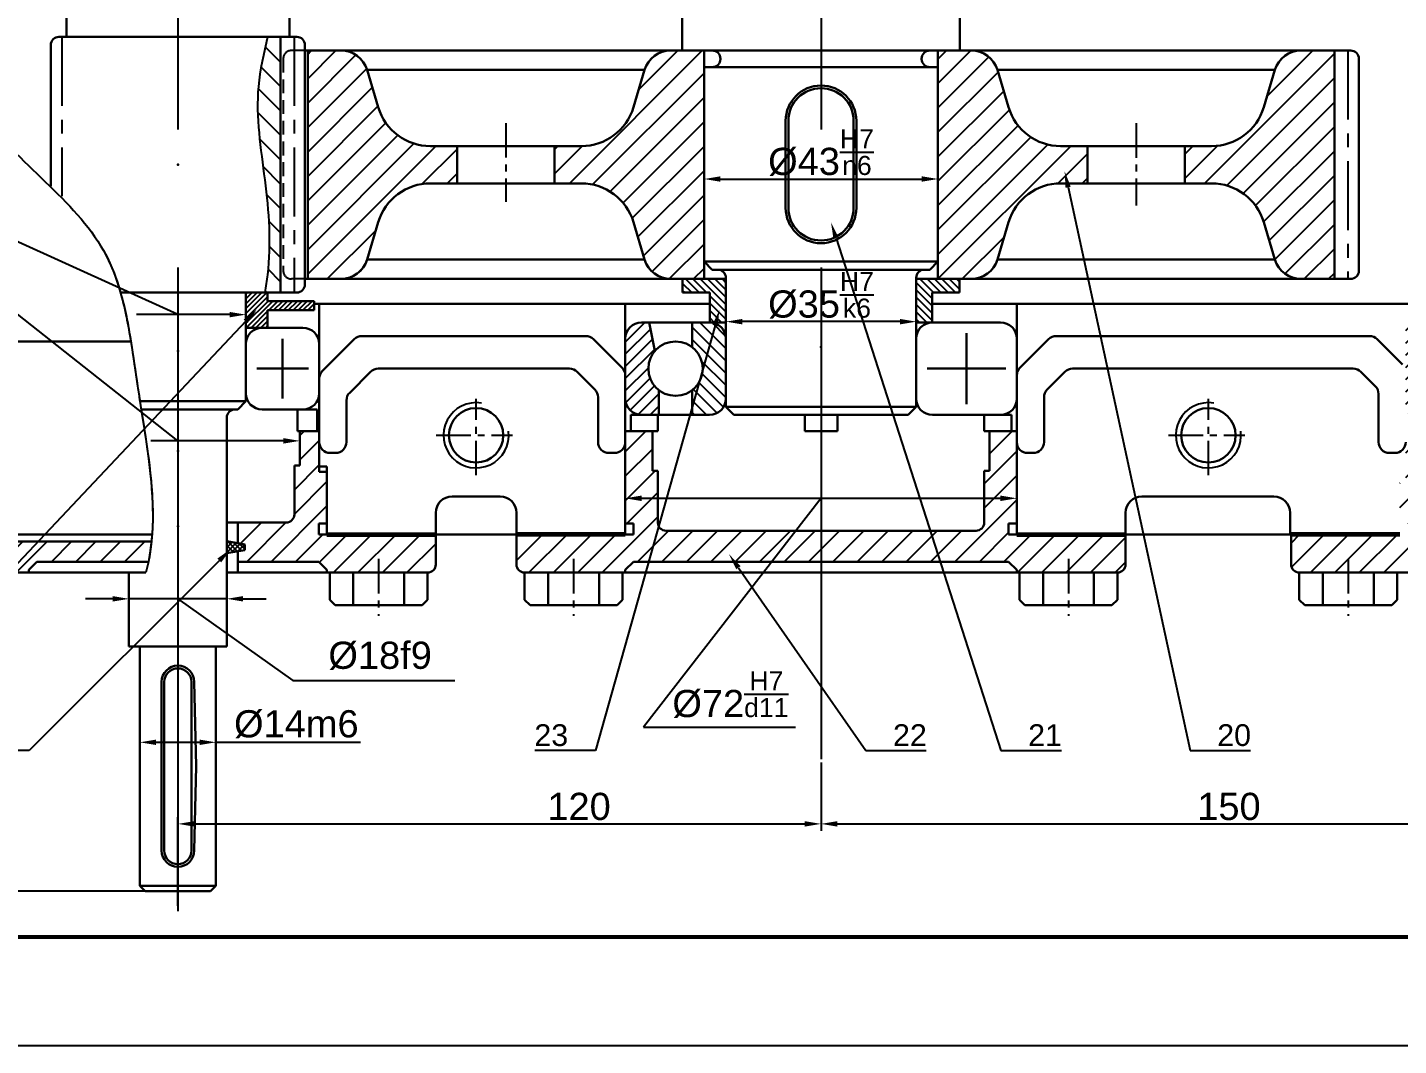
# Model space of a CAD drawing. Header units: millimetres. Extents: x 2354 to 3543, y 830 to 1671.
# Drawn here: x 2498.3 to 2750.4, y 829.8 to 1017 of the extents above; entities that cross this region are included whole.
import ezdxf
from ezdxf import colors
from ezdxf.entities.mleader import LeaderData, LeaderLine
from ezdxf.math import Vec2, Vec3

# ---------------------------------------------------------------- set-up
doc = ezdxf.new("R2010")
doc.units = ezdxf.units.MM
for name, pattern in [('CENTER', [10.16, 6.35, -1.27, 1.27, -1.27]), ('CENTERX2', [20.32, 12.7, -2.54, 2.54, -2.54]), ('HIDDEN', [1.905, 1.27, -0.635])]:
    doc.linetypes.add(name, pattern=pattern)
doc.layers.get('0').update_dxf_attribs({"lineweight": 30})
for name, color, linetype in [('中心线', 1, 'CENTER'), ('细线', 7, 'Continuous'), ('虚线', 7, 'HIDDEN')]:
    doc.layers.add(name, color=color, linetype=linetype)
doc.layers.add('特粗线', color=7, linetype='Continuous', lineweight=60)
doc.layers.add('粗线', color=7, linetype='Continuous', lineweight=53)
doc.styles.get("Standard").update_dxf_attribs({"font": 'arial.ttf'})
doc.dimstyles.new('ISO-25', dxfattribs={"dimtxt": 5, "dimasz": 3, "dimexe": 1.25, "dimexo": 0.625, "dimtad": 1, "dimtxsty": 'Standard', "dimcen": 2.5, "dimadec": 0, "dimazin": 0, "dimtfac": 1, "dimtmove": 0, "dimatfit": 3, "dimfxl": 1, "dimarcsym": 0})
doc.dimstyles.new('副本 ISO-25', dxfattribs={"dimtxt": 5, "dimasz": 3, "dimexe": 1.25, "dimexo": 0.625, "dimtad": 1, "dimdec": 0, "dimtxsty": 'Standard', "dimcen": 2.5, "dimadec": 0, "dimazin": 0, "dimtfac": 1, "dimtdec": 0, "dimtmove": 0, "dimatfit": 3, "dimfxl": 1, "dimarcsym": 0})

# ---------------------------------------------------------------- blocks, each defined once
blk = doc.blocks.new('*D91')
at = {"layer": 'Defpoints', "color": 0, "transparency": 16777216}
for p in [(2644.23, 882.4), (2644.23, 870.52), (2525.98, 854.81)]:
    blk.add_point(p, dxfattribs=at)
at = {"layer": '细线', "color": 0, "lineweight": -2, "transparency": 16777216}
for p, q in [((2644.23, 881.78), (2644.23, 869.27)), ((2525.98, 855.43), (2525.98, 871.77)), ((2528.98, 870.52), (2641.23, 870.52))]:
    blk.add_line(p, q, dxfattribs=at)
at = {"layer": '细线', "color": 0, "transparency": 16777216}
for points in [[(2528.98, 871.02), (2528.98, 870.02), (2525.98, 870.52)], [(2641.23, 871.02), (2641.23, 870.02), (2644.23, 870.52)]]:
    blk.add_solid(points, dxfattribs=at)
at = {"layer": '细线', "color": 0, "transparency": 16777216, "insert": (2599.74, 873.7), "char_height": 5, "attachment_point": 5}
blk.add_mtext('120', dxfattribs=at)
blk = doc.blocks.new('*D92')
at = {"layer": 'Defpoints', "color": 0, "transparency": 16777216}
for p in [(2644.23, 882.4), (2794.23, 882.41), (2794.23, 870.52)]:
    blk.add_point(p, dxfattribs=at)
at = {"layer": '细线', "color": 0, "lineweight": -2, "transparency": 16777216}
for p, q in [((2644.23, 881.78), (2644.23, 869.27)), ((2794.23, 881.78), (2794.23, 869.27)), ((2647.23, 870.52), (2791.23, 870.52))]:
    blk.add_line(p, q, dxfattribs=at)
at = {"layer": '细线', "color": 0, "transparency": 16777216}
for points in [[(2647.23, 871.02), (2647.23, 870.02), (2644.23, 870.52)], [(2791.23, 871.02), (2791.23, 870.02), (2794.23, 870.52)]]:
    blk.add_solid(points, dxfattribs=at)
at = {"layer": '细线', "color": 0, "transparency": 16777216, "insert": (2719.23, 873.7), "char_height": 5, "attachment_point": 5}
blk.add_mtext('150', dxfattribs=at)
blk = doc.blocks.new('*D94')
at = {"layer": 'Defpoints', "color": 0, "transparency": 16777216}
for p in [(2644.23, 1061.01), (2396.45, 858.12), (2525.98, 858.12)]:
    blk.add_point(p, dxfattribs=at)
at = {"layer": '细线', "color": 0, "lineweight": -2, "transparency": 16777216}
for p, q in [((2643.6, 1061.01), (2395.2, 1061.01)), ((2396.45, 1058.01), (2396.45, 861.12)), ((2525.36, 858.12), (2395.2, 858.12))]:
    blk.add_line(p, q, dxfattribs=at)
at = {"layer": '细线', "color": 0, "transparency": 16777216}
for points in [[(2395.95, 1058.01), (2396.95, 1058.01), (2396.45, 1061.01)], [(2395.95, 861.12), (2396.95, 861.12), (2396.45, 858.12)]]:
    blk.add_solid(points, dxfattribs=at)
at = {"layer": '细线', "color": 0, "transparency": 16777216, "insert": (2392.82, 959.56), "char_height": 5, "attachment_point": 5, "rotation": 90}
blk.add_mtext('202,89', dxfattribs=at)
blk = doc.blocks.new('*D100')
at = {"layer": 'Defpoints', "color": 0, "transparency": 16777216}
for p in [(2622.73, 1009.67), (2665.73, 1009.67), (2665.73, 989.1)]:
    blk.add_point(p, dxfattribs=at)
at = {"layer": '细线', "color": 0, "lineweight": -2, "transparency": 16777216}
for p, q in [((2622.73, 1009.04), (2622.73, 987.85)), ((2665.73, 1009.04), (2665.73, 987.85)), ((2625.73, 989.1), (2662.73, 989.1))]:
    blk.add_line(p, q, dxfattribs=at)
at = {"layer": '细线', "color": 0, "transparency": 16777216}
for points in [[(2625.73, 989.6), (2625.73, 988.6), (2622.73, 989.1)], [(2662.73, 989.6), (2662.73, 988.6), (2665.73, 989.1)]]:
    blk.add_solid(points, dxfattribs=at)
at = {"layer": '细线', "color": 0, "transparency": 16777216, "insert": (2644.23, 993.95), "char_height": 5, "attachment_point": 5}
blk.add_mtext('%%c43{\\H0.7x;\\SH7/n6;}', dxfattribs=at)
blk = doc.blocks.new('*D102')
at = {"layer": 'Defpoints', "color": 0, "transparency": 16777216}
for p in [(2532.98, 885.52), (2518.98, 859.12), (2532.98, 859.12)]:
    blk.add_point(p, dxfattribs=at)
at = {"layer": '细线', "color": 0, "lineweight": -2, "transparency": 16777216}
for p, q in [((2518.98, 859.74), (2518.98, 886.77)), ((2521.98, 885.52), (2529.98, 885.52)), ((2532.98, 859.74), (2532.98, 886.77)), ((2532.98, 885.52), (2559.53, 885.52))]:
    blk.add_line(p, q, dxfattribs=at)
at = {"layer": '细线', "color": 0, "transparency": 16777216}
for points in [[(2521.98, 886.02), (2521.98, 885.02), (2518.98, 885.52)], [(2529.98, 886.02), (2529.98, 885.02), (2532.98, 885.52)]]:
    blk.add_solid(points, dxfattribs=at)
at = {"layer": '细线', "color": 0, "transparency": 16777216, "insert": (2547.76, 888.83), "char_height": 5, "attachment_point": 5}
blk.add_mtext('%%c14m6', dxfattribs=at)
blk = doc.blocks.new('*D104')
at = {"layer": 'Defpoints', "color": 0, "transparency": 16777216}
for p in [(2626.73, 962.87), (2626.73, 962.73), (2661.73, 962.73)]:
    blk.add_point(p, dxfattribs=at)
at = {"layer": '细线', "color": 0, "lineweight": -2, "transparency": 16777216}
for p, q in [((2626.73, 963.35), (2626.73, 964.12)), ((2661.73, 963.35), (2661.73, 964.12)), ((2658.73, 962.87), (2629.73, 962.87))]:
    blk.add_line(p, q, dxfattribs=at)
at = {"layer": '细线', "color": 0, "transparency": 16777216}
for points in [[(2629.73, 963.37), (2629.73, 962.37), (2626.73, 962.87)], [(2658.73, 963.37), (2658.73, 962.37), (2661.73, 962.87)]]:
    blk.add_solid(points, dxfattribs=at)
at = {"layer": '细线', "color": 0, "transparency": 16777216, "insert": (2644.23, 967.72), "char_height": 5, "attachment_point": 5}
blk.add_mtext('%%c35{\\H0.7x;\\SH7/k6;}', dxfattribs=at)

msp = doc.modelspace()

# ---------------------------------------------------------------- hatches: boundary and pattern name
at = {"layer": '细线'}
h = msp.add_hatch(dxfattribs=at)
h.set_pattern_fill('ANSI31', color=256)
h.set_pattern_definition([(45, (2170.105, 734.2833), (-2.245064, 2.245064), [])])
h.paths.add_polyline_path([(2525.981, 1149.727), (2500.069, 1149.727), (2498.569, 1151.227), (2498.569, 1151.727), (2480.069, 1151.727, 0.4142136), (2478.569, 1150.227), (2478.569, 1144.727), (2498.569, 1144.727), (2500.069, 1144.727), (2500.069, 1142.727), (2498.569, 1142.727), (2498.569, 1133.227), (2499.981, 1133.227), (2499.981, 1125.727), (2503.569, 1125.727), (2503.569, 1132.027), (2504.569, 1132.027), (2504.569, 1141.027, -0.4142136), (2506.069, 1142.527), (2525.981, 1142.527)])
h.paths.add_polyline_path([(2573.393, 1150.227, 0.4142136), (2571.893, 1151.727), (2553.393, 1151.727), (2553.393, 1151.227), (2551.893, 1149.727), (2535.981, 1149.727), (2525.981, 1149.727), (2525.981, 1142.527), (2545.893, 1142.527, -0.4142136), (2547.393, 1141.027), (2547.393, 1132.027), (2548.393, 1132.027), (2548.393, 1125.727), (2551.981, 1125.727), (2551.981, 1133.227), (2553.393, 1133.227), (2553.393, 1142.727), (2551.893, 1142.727), (2551.893, 1144.727), (2553.393, 1144.727), (2573.393, 1144.727)])
h.paths.add_polyline_path([(2644.227, 1149.727), (2609.73, 1149.727), (2608.23, 1151.227), (2608.23, 1151.727), (2589.73, 1151.727, 0.4142136), (2588.23, 1150.227), (2588.23, 1144.727), (2608.23, 1144.727), (2609.73, 1144.727), (2609.73, 1142.727), (2608.23, 1142.727), (2608.23, 1125.727), (2613.23, 1125.727), (2613.23, 1133.027), (2614.23, 1133.027), (2614.23, 1142.527, -0.4142136), (2615.73, 1144.027), (2644.227, 1144.027)])
h.paths.add_polyline_path([(2700.224, 1150.227, 0.4142136), (2698.724, 1151.727), (2680.224, 1151.727), (2680.224, 1151.227), (2678.724, 1149.727), (2644.227, 1149.727), (2644.227, 1144.027), (2672.724, 1144.027, -0.4142136), (2674.224, 1142.527), (2674.224, 1133.027), (2675.224, 1133.027), (2675.224, 1125.727), (2680.224, 1125.727), (2680.224, 1142.727), (2678.724, 1142.727), (2678.724, 1144.727), (2680.224, 1144.727), (2700.224, 1144.727)])
h.paths.add_polyline_path([(2773.227, 1146.434), (2771.898, 1146.67), (2771.898, 1147.712), (2773.227, 1147.948), (2773.227, 1149.727), (2752.165, 1149.727), (2750.665, 1151.227), (2750.665, 1151.727), (2732.165, 1151.727, 0.4142136), (2730.665, 1150.227), (2730.665, 1144.727), (2750.665, 1144.727), (2752.165, 1144.727), (2752.165, 1142.727), (2750.665, 1142.727), (2750.665, 1135.227), (2751.727, 1135.227), (2751.727, 1126.727), (2755.665, 1126.727), (2755.665, 1134.027), (2756.665, 1134.027), (2756.665, 1141.027, -0.4142136), (2758.165, 1142.527), (2773.227, 1142.527)])
h.paths.add_polyline_path([(2857.788, 1150.227, 0.4142136), (2856.288, 1151.727), (2837.788, 1151.727), (2837.788, 1151.227), (2836.288, 1149.727), (2815.227, 1149.727), (2815.227, 1147.948), (2816.556, 1147.712), (2816.556, 1146.67), (2815.227, 1146.434), (2815.227, 1142.527), (2830.288, 1142.527, -0.4142136), (2831.788, 1141.027), (2831.788, 1134.027), (2832.788, 1134.027), (2832.788, 1126.727), (2836.727, 1126.727), (2836.727, 1135.227), (2837.788, 1135.227), (2837.788, 1144.727), (2857.788, 1144.727)])
edge = h.paths.add_edge_path()
edge.add_spline(control_points=[(2520.568, 918.727), (2520.657, 919.159), (2520.737, 919.593), (2520.809, 920.03)], knot_values=[279.2451643, 279.2451643, 279.2451643, 279.2451643, 280.6637624, 280.6637624, 280.6637624, 280.6637624], degree=3, periodic=0)
edge.add_spline(control_points=[(2520.809, 920.03), (2520.94, 920.822), (2521.046, 921.623), (2521.127, 922.43)], knot_values=[276.6730715, 276.6730715, 276.6730715, 276.6730715, 279.2451643, 279.2451643, 279.2451643, 279.2451643], degree=3, periodic=0)
edge.add_line((2521.127, 922.43), (2478.569, 922.43))
edge.add_line((2478.569, 922.43), (2478.569, 918.227))
edge.add_arc((2480.069, 918.227), 1.5, 180, 270)
edge.add_line((2480.069, 916.727), (2498.569, 916.727))
edge.add_line((2498.569, 916.727), (2498.569, 917.227))
edge.add_line((2498.569, 917.227), (2500.069, 918.727))
edge.add_line((2500.069, 918.727), (2515.981, 918.727))
edge.add_line((2515.981, 918.727), (2520.568, 918.727))
h.paths.add_polyline_path([(2573.393, 923.727), (2553.393, 923.727), (2551.893, 923.727), (2551.893, 925.727), (2553.393, 925.727), (2553.393, 935.227), (2551.981, 935.227), (2551.981, 942.727), (2548.393, 942.727), (2548.393, 936.427), (2547.393, 936.427), (2547.393, 927.427, -0.4142136), (2545.893, 925.927), (2536.981, 925.927), (2536.981, 922.148), (2538.31, 921.912), (2538.31, 920.87), (2536.981, 920.634), (2536.981, 918.727), (2551.893, 918.727), (2553.393, 917.227), (2553.393, 916.727), (2571.893, 916.727, 0.4142136), (2573.393, 918.227)])
h.paths.add_polyline_path([(2644.227, 924.427), (2615.73, 924.427, -0.4142136), (2614.23, 925.927), (2614.23, 935.427), (2613.23, 935.427), (2613.23, 942.727), (2608.23, 942.727), (2608.23, 925.727), (2609.73, 925.727), (2609.73, 923.727), (2608.23, 923.727), (2588.23, 923.727), (2588.23, 918.227, 0.4142136), (2589.73, 916.727), (2608.23, 916.727), (2608.23, 917.227), (2609.73, 918.727), (2644.227, 918.727)])
h.paths.add_polyline_path([(2700.224, 923.727), (2680.224, 923.727), (2678.724, 923.727), (2678.724, 925.727), (2680.224, 925.727), (2680.224, 942.727), (2675.224, 942.727), (2675.224, 935.427), (2674.224, 935.427), (2674.224, 925.927, -0.4142136), (2672.724, 924.427), (2644.227, 924.427), (2644.227, 918.727), (2678.724, 918.727), (2680.224, 917.227), (2680.224, 916.727), (2698.724, 916.727, 0.4142136), (2700.224, 918.227)])
h.paths.add_polyline_path([(2794.227, 925.927), (2758.165, 925.927, -0.4142136), (2756.665, 927.427), (2756.665, 934.427), (2755.665, 934.427), (2755.665, 941.727), (2751.727, 941.727), (2751.727, 933.227), (2750.665, 933.227), (2750.665, 925.727), (2752.165, 925.727), (2752.165, 923.727), (2750.665, 923.727), (2730.665, 923.727), (2730.665, 918.227, 0.4142136), (2732.165, 916.727), (2750.665, 916.727), (2750.665, 917.227), (2752.165, 918.727), (2794.227, 918.727)])
h.paths.add_polyline_path([(2857.788, 923.727), (2837.788, 923.727), (2836.288, 923.727), (2836.288, 925.727), (2837.788, 925.727), (2837.788, 933.227), (2836.727, 933.227), (2836.727, 941.727), (2832.788, 941.727), (2832.788, 934.427), (2831.788, 934.427), (2831.788, 927.427, -0.4142136), (2830.288, 925.927), (2794.227, 925.927), (2794.227, 918.727), (2836.288, 918.727), (2837.788, 917.227), (2837.788, 916.727), (2856.288, 916.727, 0.4142136), (2857.788, 918.227)])
h = msp.add_hatch(dxfattribs=at)
h.set_pattern_fill('ANSI31', color=256, scale=0.5)
h.set_pattern_definition([(45, (2170.1049, 734.2833), (-1.122532, 1.122532), [])])
h.paths.add_polyline_path([(2504.482, 1121.727), (2502.981, 1121.727, 0.4142136), (2499.981, 1118.727), (2499.981, 1114.227), (2502.731, 1114.227, -0.2483166), (2504.482, 1117.534)])
h.paths.add_polyline_path([(2502.731, 1114.227), (2499.981, 1114.227), (2499.981, 1109.727, 0.4049009), (2502.885, 1106.728), (2503.831, 1111.472, -0.1922552)])
h.paths.add_polyline_path([(2614.41, 1122.727), (2611.23, 1122.727, 0.4142136), (2608.23, 1119.727), (2608.23, 1114.227), (2612.478, 1114.227, -0.2315614), (2614.41, 1118.175)])
h.paths.add_polyline_path([(2613.681, 1110.974, -0.1789732), (2612.478, 1114.227), (2608.23, 1114.227), (2608.23, 1108.727, 0.4142136), (2611.23, 1105.727), (2612.603, 1105.727)])
h.paths.add_polyline_path([(2612.603, 962.727), (2611.23, 962.727, 0.4142136), (2608.23, 959.727), (2608.23, 954.227), (2612.478, 954.227, -0.1789732), (2613.681, 957.48)])
h.paths.add_polyline_path([(2614.41, 950.279, -0.2315614), (2612.478, 954.227), (2608.23, 954.227), (2608.23, 948.727, 0.4142136), (2611.23, 945.727), (2614.41, 945.727)])
h.paths.add_polyline_path([(2757.897, 1118.845), (2757.897, 1123.727), (2754.727, 1123.727, 0.4142136), (2751.727, 1120.727), (2751.727, 1114.227), (2755.727, 1114.227, -0.2232033)])
h.paths.add_polyline_path([(2755.727, 1114.227), (2751.727, 1114.227), (2751.727, 1107.727, 0.4142136), (2754.727, 1104.727), (2755.677, 1104.727), (2757.734, 1109.748, -0.2138333)])
h.paths.add_polyline_path([(2755.677, 963.727), (2754.727, 963.727, 0.4142136), (2751.727, 960.727), (2751.727, 954.227), (2755.727, 954.227, -0.2138333), (2757.734, 958.705)])
h.paths.add_polyline_path([(2757.897, 949.608, -0.2232033), (2755.727, 954.227), (2751.727, 954.227), (2751.727, 947.727, 0.4142136), (2754.727, 944.727), (2757.897, 944.727)])
h = msp.add_hatch(dxfattribs=at)
h.set_pattern_fill('ANSI31', color=256, scale=0.5, angle=90)
h.set_pattern_definition([(135, (2170.1049, 734.2833), (-1.122532, -1.122532), [])])
h.paths.add_polyline_path([(2623.727, 1122.727), (2620.546, 1122.727), (2620.546, 1118.175, -0.2315614), (2622.478, 1114.227), (2626.727, 1114.227), (2626.727, 1119.727, 0.4142136)])
h.paths.add_polyline_path([(2626.727, 1114.227), (2622.478, 1114.227, -0.2315614), (2620.546, 1110.279), (2620.546, 1105.727), (2623.727, 1105.727, 0.4142136), (2626.727, 1108.727)])
h.paths.add_polyline_path([(2626.727, 959.727, 0.4142136), (2623.727, 962.727), (2620.546, 962.727), (2620.546, 958.175, -0.2315614), (2622.478, 954.227), (2626.727, 954.227)])
h.paths.add_polyline_path([(2626.727, 954.227), (2622.478, 954.227, -0.2315614), (2620.546, 950.279), (2620.546, 945.727), (2623.727, 945.727, 0.4142136), (2626.727, 948.727)])
h.paths.add_polyline_path([(2510.481, 1121.727), (2508.981, 1121.727), (2508.981, 1117.534, -0.2483166), (2510.731, 1114.227), (2513.481, 1114.227), (2513.481, 1118.727, 0.4142136)])
h.paths.add_polyline_path([(2513.481, 1114.227), (2510.731, 1114.227, -0.2483166), (2508.981, 1110.919), (2508.981, 1106.727), (2510.481, 1106.727, 0.4142136), (2513.481, 1109.727)])
h.paths.add_polyline_path([(2771.727, 1120.727, 0.4142136), (2768.727, 1123.727), (2765.557, 1123.727), (2765.557, 1118.845, -0.2232033), (2767.727, 1114.227), (2771.727, 1114.227)])
h.paths.add_polyline_path([(2771.727, 1114.227), (2767.727, 1114.227, -0.2232033), (2765.557, 1109.608), (2765.557, 1104.727), (2768.727, 1104.727, 0.4142136), (2771.727, 1107.727)])
h.paths.add_polyline_path([(2771.727, 954.227), (2767.727, 954.227, -0.2232033), (2765.557, 949.608), (2765.557, 944.727), (2768.727, 944.727, 0.4142136), (2771.727, 947.727)])
h.paths.add_polyline_path([(2771.727, 960.727, 0.4142136), (2768.727, 963.727), (2767.727, 963.727), (2765.557, 963.727), (2765.557, 958.845, -0.2232033), (2767.727, 954.227), (2771.727, 954.227)])
h = msp.add_hatch(dxfattribs=at)
h.set_pattern_fill('ANSI31', color=256, scale=0.3, angle=90)
h.set_pattern_definition([(135, (2170.1049, 734.2833), (-0.6735192, -0.6735192), [])])
h.paths.add_polyline_path([(2623.776, 1100.227), (2618.776, 1100.227), (2618.776, 1097.727), (2622.727, 1097.727), (2626.727, 1097.727), (2626.727, 1105.727), (2623.776, 1105.727)])
h.paths.add_polyline_path([(2661.727, 1097.727), (2665.727, 1097.727), (2669.678, 1097.727), (2669.678, 1100.227), (2664.678, 1100.227), (2664.678, 1105.727), (2661.727, 1105.727)])
h.paths.add_polyline_path([(2623.776, 968.227), (2623.776, 962.727), (2626.727, 962.727), (2626.727, 970.727), (2622.727, 970.727), (2618.776, 970.727), (2618.776, 968.227)])
h.paths.add_polyline_path([(2664.678, 968.227), (2669.678, 968.227), (2669.678, 970.727), (2665.727, 970.727), (2661.727, 970.727), (2661.727, 962.727), (2664.678, 962.727)])
h = msp.add_hatch(dxfattribs=at)
h.set_pattern_fill('ANSI31', color=256, angle=90)
h.set_pattern_definition([(135, (2170.105, 734.2833), (-2.245064, -2.245064), [])])
edge = h.paths.add_edge_path()
edge.add_spline(control_points=[(2542.481, 1015.227), (2541.772, 1012.2), (2539.744, 1003.549), (2542.208, 988.878), (2543.245, 976.157), (2542.126, 969.316), (2541.948, 968.227)], knot_values=[0, 0, 0, 0, 9.2597798, 26.4671714, 43.9329835, 47.2401756, 47.2401756, 47.2401756, 47.2401756], degree=3, periodic=0)
edge.add_line((2541.948, 968.227), (2542.481, 968.227))
edge.add_line((2542.481, 968.227), (2544.845, 968.227))
edge.add_line((2544.845, 968.227), (2544.845, 1015.227))
edge.add_line((2544.845, 1015.227), (2542.481, 1015.227))
h = msp.add_hatch(dxfattribs=at)
h.set_pattern_fill('ANSI31', color=256)
h.set_pattern_definition([(45, (2644.2268, 958.2267), (-2.24506, 2.24506), [])])
h.paths.add_polyline_path([(2577.333, 995.156), (2572.406, 995.156, -0.3313756), (2562.826, 1002.288), (2560.769, 1009.161, 0.3313756), (2555.979, 1012.727), (2549.845, 1012.727), (2549.845, 970.727), (2555.979, 970.727, 0.3313756), (2560.769, 974.293), (2562.826, 981.165, -0.3313756), (2572.406, 988.297), (2577.333, 988.297)])
h.paths.add_polyline_path([(2622.727, 1012.727), (2616.593, 1012.727, 0.3313756), (2611.803, 1009.161), (2609.746, 1002.288, -0.3313756), (2600.166, 995.156), (2595.239, 995.156), (2595.239, 988.297), (2600.166, 988.297, -0.3313756), (2609.746, 981.165), (2611.803, 974.293, 0.3313756), (2616.593, 970.727), (2622.727, 970.727)])
h.paths.add_polyline_path([(2693.215, 995.156), (2688.287, 995.156, -0.3313756), (2678.707, 1002.288), (2676.65, 1009.161, 0.3313756), (2671.86, 1012.727), (2665.727, 1012.727), (2665.727, 970.727), (2671.86, 970.727, 0.3313756), (2676.65, 974.293), (2678.707, 981.165, -0.3313756), (2688.287, 988.297), (2693.215, 988.297)])
h.paths.add_polyline_path([(2738.608, 1012.727), (2732.475, 1012.727, 0.3313756), (2727.685, 1009.161), (2725.628, 1002.288, -0.3313756), (2716.048, 995.156), (2711.12, 995.156), (2711.12, 988.297), (2716.048, 988.297, -0.3313756), (2725.628, 981.165), (2727.685, 974.293, 0.3313756), (2732.475, 970.727), (2738.608, 970.727)])
h = msp.add_hatch(dxfattribs=at)
h.set_pattern_fill('ANSI31', color=256, scale=0.2)
h.set_pattern_definition([(45, (2170.1049, 734.2833), (-0.4490128, 0.4490128), [])])
h.paths.add_polyline_path([(2542.481, 964.979), (2551.062, 964.979), (2551.062, 966.653), (2542.481, 966.653), (2542.481, 968.227), (2538.481, 968.227), (2538.481, 961.727), (2542.481, 961.727)])
h = msp.add_hatch(dxfattribs=at)
h.set_pattern_fill('ANSI37', color=256, scale=0.2)
h.set_pattern_definition([(45, (2170.1049, 734.2833), (-0.4490128, 0.4490128), []), (135, (2170.1049, 734.2833), (-0.4490128, -0.4490128), [])])
h.paths.add_polyline_path([(2534.981, 922.504), (2534.981, 920.278), (2538.31, 920.87), (2538.31, 921.912)])

# ---------------------------------------------------------------- linework, layer by layer
at = {"color": 7, "linetype": 'Continuous'}
for p, q in [((2505.481, 1025.227), (2505.481, 1015.227)), ((2546.481, 1025.227), (2546.481, 1015.227)), ((2618.727, 1024.727), (2618.727, 1012.727)), ((2669.727, 1024.727), (2669.727, 1012.727)), ((2505.481, 1015.227), (2546.481, 1015.227)), ((2509.481, 1015.227), (2542.481, 1015.227)), ((2622.727, 1012.727), (2665.727, 1012.727)), ((2622.727, 1012.727), (2622.727, 970.727)), ((2664.227, 1012.727), (2669.727, 1012.727)), ((2665.727, 1012.727), (2665.727, 970.727)), ((2515.427, 968.227), (2542.481, 968.227)), ((2517.813, 968.227), (2538.481, 968.227)), ((2538.481, 958.727), (2538.481, 949.727)), ((2626.727, 948.727), (2626.727, 959.727)), ((2661.727, 948.727), (2661.727, 959.727)), ((2519.236, 946.727), (2536.481, 946.727)), ((2541.481, 946.727), (2548.981, 946.727)), ((2628.227, 945.727), (2626.727, 947.227)), ((2628.227, 945.727), (2660.227, 945.727)), ((2660.227, 945.727), (2661.727, 947.227))]:
    msp.add_line(p, q, dxfattribs=at)
for p, q in [((2502.617, 1013.727), (2502.617, 987.812)), ((2509.481, 1015.227), (2504.117, 1015.227)), ((2542.481, 1015.227), (2547.845, 1015.227)), ((2544.845, 1015.227), (2544.845, 968.227)), ((2549.345, 1013.727), (2549.345, 969.727)), ((2624.227, 1012.727), (2549.345, 1012.727)), ((2549.845, 1012.727), (2549.845, 970.727)), ((2625.727, 1011.227), (2625.727, 1011.169)), ((2662.727, 1011.227), (2662.727, 1011.169)), ((2665.727, 1012.727), (2741.608, 1012.727)), ((2738.608, 1012.727), (2738.608, 970.727)), ((2743.108, 1011.227), (2743.108, 972.227)), ((2560.769, 1009.161), (2562.826, 1002.288)), ((2560.769, 1009.161), (2611.803, 1009.161)), ((2611.803, 1009.161), (2609.746, 1002.288)), ((2622.727, 1009.669), (2624.227, 1009.669)), ((2664.227, 1009.669), (2624.227, 1009.669)), ((2664.227, 1009.669), (2665.727, 1009.669)), ((2676.65, 1009.161), (2678.707, 1002.288)), ((2676.65, 1009.161), (2727.685, 1009.161)), ((2727.685, 1009.161), (2725.628, 1002.288)), ((2637.727, 999.798), (2637.727, 991.798)), ((2638.227, 999.798), (2638.227, 991.798)), ((2650.227, 999.798), (2650.227, 991.798)), ((2650.727, 999.798), (2650.727, 991.798)), ((2586.286, 995.156), (2572.406, 995.156)), ((2577.333, 995.156), (2577.333, 988.297)), ((2586.286, 995.156), (2600.166, 995.156)), ((2595.239, 995.156), (2595.239, 988.297)), ((2702.168, 995.156), (2688.287, 995.156)), ((2693.215, 995.156), (2693.215, 988.297)), ((2702.168, 995.156), (2716.048, 995.156)), ((2711.12, 995.156), (2711.12, 988.297)), ((2637.727, 983.798), (2637.727, 991.798)), ((2638.227, 983.798), (2638.227, 991.798)), ((2650.227, 983.798), (2650.227, 991.798)), ((2650.727, 983.798), (2650.727, 991.798)), ((2586.286, 988.297), (2572.406, 988.297)), ((2586.286, 988.297), (2600.166, 988.297)), ((2702.168, 988.297), (2688.287, 988.297)), ((2702.168, 988.297), (2716.048, 988.297)), ((2560.769, 974.293), (2562.826, 981.165)), ((2611.803, 974.293), (2609.746, 981.165)), ((2676.65, 974.293), (2678.707, 981.165)), ((2727.685, 974.293), (2725.628, 981.165)), ((2560.769, 974.293), (2611.803, 974.293)), ((2624.227, 972.427), (2622.727, 973.927)), ((2622.727, 973.927), (2665.727, 973.927)), ((2664.227, 972.427), (2665.727, 973.927)), ((2676.65, 974.293), (2727.685, 974.293)), ((2622.727, 970.727), (2549.345, 970.727)), ((2618.776, 968.227), (2618.776, 970.727)), ((2622.727, 970.727), (2626.727, 970.727)), ((2625.227, 972.427), (2624.227, 972.427)), ((2625.227, 972.427), (2663.227, 972.427)), ((2626.727, 959.727), (2626.727, 970.927)), ((2661.727, 959.727), (2661.727, 970.927)), ((2665.727, 970.727), (2661.727, 970.727)), ((2664.227, 972.427), (2663.227, 972.427)), ((2741.608, 970.727), (2665.727, 970.727)), ((2669.678, 968.227), (2669.678, 970.727)), ((2538.481, 948.227), (2538.481, 968.227)), ((2542.481, 968.227), (2547.845, 968.227)), ((2542.481, 966.653), (2542.481, 968.227)), ((2623.776, 968.227), (2618.776, 968.227)), ((2623.776, 962.727), (2623.776, 968.227)), ((2664.678, 962.727), (2664.678, 968.227)), ((2664.678, 968.227), (2669.678, 968.227)), ((2542.481, 966.653), (2551.062, 966.653)), ((2551.062, 966.653), (2551.062, 964.979)), ((2551.062, 966.171), (2623.776, 966.171)), ((2551.981, 958.727), (2551.981, 966.171)), ((2608.23, 959.727), (2608.23, 966.171)), ((2664.678, 966.171), (2767.727, 966.171)), ((2680.224, 959.727), (2680.224, 966.171)), ((2542.481, 961.727), (2542.481, 964.979)), ((2551.062, 964.979), (2542.481, 964.979)), ((2542.481, 961.727), (2538.481, 961.727)), ((2548.981, 961.727), (2541.481, 961.727)), ((2623.727, 962.727), (2611.23, 962.727)), ((2612.603, 962.727), (2613.681, 957.48)), ((2620.546, 962.727), (2620.546, 958.175)), ((2623.776, 962.727), (2626.727, 962.727)), ((2664.727, 962.727), (2661.727, 962.727)), ((2664.727, 962.727), (2677.224, 962.727)), ((2670.975, 947.727), (2670.975, 960.727)), ((2469.234, 959.198), (2517.342, 959.198)), ((2545.231, 948.727), (2545.231, 959.727)), ((2551.981, 958.727), (2551.981, 949.727)), ((2558.395, 959.641), (2552.567, 953.813)), ((2559.81, 960.227), (2578.348, 960.227)), ((2600.987, 960.227), (2578.348, 960.227)), ((2602.401, 959.641), (2607.644, 954.398)), ((2608.23, 959.727), (2608.23, 948.727)), ((2680.224, 959.727), (2680.224, 948.727)), ((2686.052, 959.641), (2680.81, 954.398)), ((2687.466, 960.227), (2710.106, 960.227)), ((2745.07, 960.227), (2710.106, 960.227)), ((2746.484, 959.641), (2751.141, 954.984)), ((2540.481, 954.227), (2549.981, 954.227)), ((2561.395, 953.641), (2557.567, 949.813)), ((2562.81, 954.227), (2578.348, 954.227)), ((2597.987, 954.227), (2578.348, 954.227)), ((2599.401, 953.641), (2602.644, 950.398)), ((2663.727, 954.227), (2678.224, 954.227)), ((2689.052, 953.641), (2685.81, 950.398)), ((2690.466, 954.227), (2710.106, 954.227)), ((2742.07, 954.227), (2710.106, 954.227)), ((2743.484, 953.641), (2746.141, 950.984)), ((2518.998, 948.227), (2538.481, 948.227)), ((2538.481, 948.227), (2536.981, 946.727)), ((2551.981, 946.727), (2551.981, 949.727)), ((2556.981, 940.727), (2556.981, 948.398)), ((2603.23, 940.727), (2603.23, 948.984)), ((2608.23, 945.727), (2608.23, 948.727)), ((2614.41, 950.279), (2614.41, 945.727)), ((2620.546, 950.279), (2620.546, 945.727)), ((2626.727, 947.227), (2626.727, 948.727)), ((2661.727, 947.227), (2661.727, 948.727)), ((2680.224, 945.727), (2680.224, 948.727)), ((2685.224, 940.727), (2685.224, 948.984)), ((2746.727, 949.57), (2746.727, 940.727)), ((2536.981, 946.727), (2536.481, 946.727)), ((2547.982, 946.727), (2547.982, 942.727)), ((2551.569, 946.727), (2547.982, 946.727)), ((2551.569, 942.727), (2551.569, 946.727)), ((2551.981, 946.727), (2551.981, 935.227)), ((2608.23, 945.727), (2608.23, 923.727)), ((2609.23, 942.727), (2609.23, 945.727)), ((2609.23, 945.727), (2611.23, 945.727)), ((2623.727, 945.727), (2611.23, 945.727)), ((2614.23, 942.727), (2614.23, 945.727)), ((2626.727, 947.227), (2661.727, 947.227)), ((2641.227, 942.727), (2641.227, 945.727)), ((2647.227, 942.727), (2647.227, 945.727)), ((2664.727, 945.727), (2677.224, 945.727)), ((2674.224, 942.727), (2674.224, 945.727)), ((2679.224, 945.727), (2677.224, 945.727)), ((2679.224, 942.727), (2679.224, 945.727)), ((2680.224, 945.727), (2680.224, 923.727)), ((2534.981, 903.12), (2534.981, 945.227)), ((2551.981, 942.727), (2547.982, 942.727)), ((2548.393, 942.727), (2548.393, 936.427)), ((2608.23, 942.727), (2614.23, 942.727)), ((2613.23, 935.427), (2613.23, 942.727)), ((2644.227, 942.727), (2641.227, 942.727)), ((2644.227, 942.727), (2647.227, 942.727)), ((2680.224, 942.727), (2674.224, 942.727)), ((2675.224, 935.427), (2675.224, 942.727)), ((2553.981, 938.727), (2554.981, 938.727)), ((2606.23, 938.727), (2605.23, 938.727)), ((2682.224, 938.727), (2683.224, 938.727)), ((2749.727, 938.727), (2748.727, 938.727)), ((2547.393, 936.427), (2547.393, 927.427)), ((2548.393, 936.427), (2547.393, 936.427)), ((2553.393, 936.227), (2551.981, 936.227)), ((2553.393, 935.227), (2553.393, 936.227)), ((2613.23, 935.427), (2614.23, 935.427)), ((2614.23, 935.427), (2614.23, 925.927)), ((2675.224, 935.427), (2674.224, 935.427)), ((2674.224, 935.427), (2674.224, 925.927)), ((2551.981, 935.227), (2553.393, 935.227)), ((2553.393, 935.227), (2553.393, 923.727)), ((2608.23, 934.227), (2608.23, 923.727)), ((2680.224, 934.227), (2680.224, 923.727)), ((2576.393, 930.727), (2585.23, 930.727)), ((2703.224, 930.727), (2727.46, 930.727)), ((2573.393, 923.727), (2573.393, 927.727)), ((2588.23, 927.727), (2588.23, 923.727)), ((2700.224, 923.727), (2700.224, 927.727)), ((2730.46, 927.727), (2730.46, 923.727)), ((2545.893, 925.927), (2534.981, 925.927)), ((2536.981, 925.927), (2536.981, 922.148)), ((2551.893, 925.727), (2553.393, 925.727)), ((2551.893, 925.727), (2551.893, 923.727)), ((2553.393, 925.727), (2553.393, 923.727)), ((2608.23, 925.727), (2609.73, 925.727)), ((2608.23, 925.727), (2608.23, 923.727)), ((2609.73, 925.727), (2609.73, 923.727)), ((2678.724, 925.727), (2680.224, 925.727)), ((2678.724, 925.727), (2678.724, 923.727)), ((2680.224, 925.727), (2680.224, 923.727)), ((2521.238, 923.727), (2478.569, 923.727)), ((2553.393, 923.727), (2551.893, 923.727)), ((2573.393, 923.727), (2573.393, 918.227)), ((2573.393, 923.727), (2588.23, 923.727)), ((2588.23, 923.727), (2588.23, 918.227)), ((2609.73, 923.727), (2608.23, 923.727)), ((2615.73, 924.427), (2644.227, 924.427)), ((2672.724, 924.427), (2644.227, 924.427)), ((2680.224, 923.727), (2678.724, 923.727)), ((2700.224, 923.727), (2700.224, 918.227)), ((2700.224, 923.727), (2730.665, 923.727)), ((2730.665, 923.727), (2730.665, 918.227)), ((2478.569, 922.43), (2521.127, 922.43)), ((2534.981, 922.504), (2538.31, 921.912)), ((2534.981, 920.278), (2538.31, 920.87)), ((2536.981, 920.634), (2536.981, 916.727)), ((2538.31, 921.912), (2538.31, 920.87)), ((2500.069, 918.727), (2498.569, 917.227)), ((2500.069, 918.727), (2515.981, 918.727)), ((2515.981, 918.727), (2520.568, 918.727)), ((2551.893, 918.727), (2536.981, 918.727)), ((2551.893, 918.727), (2553.393, 917.227)), ((2609.73, 918.727), (2608.23, 917.227)), ((2609.73, 918.727), (2644.227, 918.727)), ((2678.724, 918.727), (2644.227, 918.727)), ((2678.724, 918.727), (2680.224, 917.227)), ((2480.069, 916.727), (2498.569, 916.727)), ((2498.569, 916.727), (2498.569, 917.227)), ((2498.569, 916.727), (2520.092, 916.727)), ((2516.981, 903.12), (2516.981, 916.727)), ((2571.893, 916.727), (2534.981, 916.727)), ((2553.393, 916.727), (2553.393, 917.227)), ((2553.893, 916.727), (2553.893, 911.73)), ((2558.21, 916.727), (2558.21, 910.73)), ((2567.577, 916.727), (2567.577, 910.73)), ((2571.893, 916.727), (2571.893, 911.73)), ((2589.73, 916.727), (2644.227, 916.727)), ((2589.73, 916.727), (2589.73, 911.73)), ((2594.046, 916.727), (2594.046, 910.73)), ((2603.413, 916.727), (2603.413, 910.73)), ((2607.73, 916.727), (2607.73, 911.73)), ((2608.23, 916.727), (2608.23, 917.227)), ((2698.724, 916.727), (2644.227, 916.727)), ((2680.224, 916.727), (2680.224, 917.227)), ((2680.724, 916.727), (2680.724, 911.73)), ((2685.04, 916.727), (2685.04, 910.73)), ((2694.408, 916.727), (2694.408, 910.73)), ((2698.724, 916.727), (2698.724, 911.73)), ((2732.165, 916.727), (2794.227, 916.727)), ((2732.165, 916.727), (2732.165, 911.73)), ((2736.481, 916.727), (2736.481, 910.73)), ((2745.849, 916.727), (2745.849, 910.73)), ((2750.165, 916.727), (2750.165, 911.73)), ((2554.893, 910.73), (2553.893, 911.73)), ((2554.893, 910.73), (2562.893, 910.73)), ((2570.893, 910.73), (2562.893, 910.73)), ((2570.893, 910.73), (2571.893, 911.73)), ((2590.73, 910.73), (2589.73, 911.73)), ((2590.73, 910.73), (2598.73, 910.73)), ((2606.73, 910.73), (2598.73, 910.73)), ((2606.73, 910.73), (2607.73, 911.73)), ((2681.724, 910.73), (2680.724, 911.73)), ((2681.724, 910.73), (2689.724, 910.73)), ((2697.724, 910.73), (2689.724, 910.73)), ((2697.724, 910.73), (2698.724, 911.73)), ((2733.165, 910.73), (2732.165, 911.73)), ((2733.165, 910.73), (2741.165, 910.73)), ((2749.165, 910.73), (2741.165, 910.73)), ((2749.165, 910.73), (2750.165, 911.73)), ((2516.981, 903.12), (2534.981, 903.12)), ((2518.981, 859.119), (2518.981, 903.12)), ((2532.981, 859.119), (2532.981, 903.12)), ((2522.981, 896.619), (2522.981, 881.119)), ((2523.481, 896.619), (2523.481, 881.119)), ((2528.481, 896.619), (2528.481, 881.119)), ((2528.981, 896.619), (2529.354, 881.119)), ((2522.981, 865.619), (2522.981, 881.119)), ((2523.481, 865.619), (2523.481, 881.119)), ((2528.481, 865.619), (2528.481, 881.119)), ((2528.981, 865.619), (2529.354, 881.119)), ((2519.981, 858.119), (2518.981, 859.119)), ((2518.981, 859.119), (2523.981, 859.119)), ((2525.981, 858.119), (2519.981, 858.119)), ((2523.981, 859.119), (2532.981, 859.119)), ((2525.981, 858.119), (2531.981, 858.119)), ((2531.981, 858.119), (2532.981, 859.119))]:
    msp.add_line(p, q)
for centre in [(2617.478, 954.227), (2580.812, 941.977), (2715.444, 941.977)]:
    msp.add_circle(centre, 5)
for centre, radius, start, end in [((2504.117, 1013.727), 1.5, 90, 180), ((2547.845, 1013.727), 1.5, 0, 90), ((2555.979, 1007.727), 5, 16.66425, 90), ((2616.593, 1007.727), 5, 90, 163.33575), ((2624.227, 1011.227), 1.5, 0, 90), ((2624.227, 1011.169), 1.5, 270, 0), ((2664.227, 1011.227), 1.5, 90, 180), ((2664.227, 1011.169), 1.5, 180, 270), ((2671.86, 1007.727), 5, 16.66425, 90), ((2732.475, 1007.727), 5, 90, 163.33575), ((2741.608, 1011.227), 1.5, 0, 90), ((2644.227, 999.798), 6.5, 0, 180), ((2644.227, 999.798), 6, 0, 180), ((2572.406, 1005.156), 10, 196.66425, 270), ((2600.166, 1005.156), 10, 270, 343.33575), ((2688.287, 1005.156), 10, 196.66425, 270), ((2716.048, 1005.156), 10, 270, 343.33575), ((2572.406, 978.297), 10, 90, 163.33575), ((2600.166, 978.297), 10, 16.66425, 90), ((2688.287, 978.297), 10, 90, 163.33575), ((2716.048, 978.297), 10, 16.66425, 90), ((2644.227, 983.798), 6.5, 180, 0), ((2644.227, 983.798), 6, 180, 0), ((2555.979, 975.727), 5, 270, 343.33575), ((2616.593, 975.727), 5, 196.66425, 270), ((2671.86, 975.727), 5, 270, 343.33575), ((2732.475, 975.727), 5, 196.66425, 270), ((2625.227, 970.927), 1.5, 0, 90), ((2663.227, 970.927), 1.5, 90, 180), ((2741.608, 972.227), 1.5, 270, 0), ((2547.845, 969.727), 1.5, 270, 0), ((2541.481, 958.727), 3, 90, 180), ((2548.981, 958.727), 3, 0, 90), ((2611.23, 959.727), 3, 90, 180), ((2623.727, 959.727), 3, 0, 90), ((2664.727, 959.727), 3, 90, 180), ((2677.224, 959.727), 3, 0, 90), ((2559.81, 958.227), 2, 90, 135), ((2600.987, 958.227), 2, 45, 90), ((2687.466, 958.227), 2, 90, 135), ((2745.07, 958.227), 2, 45, 90), ((2553.981, 952.398), 2, 135, 180), ((2562.81, 952.227), 2, 90, 135), ((2597.987, 952.227), 2, 45, 90), ((2606.23, 952.984), 2, 0, 45), ((2682.224, 952.984), 2, 135, 180), ((2690.466, 952.227), 2, 90, 135), ((2742.07, 952.227), 2, 45, 90), ((2744.727, 949.57), 2, 0, 45), ((2548.981, 949.727), 3, 270, 0), ((2558.981, 948.398), 2, 135, 180), ((2601.23, 948.984), 2, 0, 45), ((2611.23, 948.727), 3, 180, 270), ((2623.727, 948.727), 3, 270, 0), ((2664.727, 948.727), 3, 180, 270), ((2677.224, 948.727), 3, 270, 0), ((2687.224, 948.984), 2, 135, 180), ((2536.481, 945.227), 1.5, 90, 180), ((2553.981, 940.727), 2, 180, 270), ((2554.981, 940.727), 2, 270, 0), ((2605.23, 940.727), 2, 180, 270), ((2606.23, 940.727), 2, 270, 0), ((2682.224, 940.727), 2, 180, 270), ((2683.224, 940.727), 2, 270, 0), ((2748.727, 940.727), 2, 180, 270), ((2749.727, 940.727), 2, 270, 0), ((2576.393, 927.727), 3, 90, 180), ((2585.23, 927.727), 3, 0, 90), ((2703.224, 927.727), 3, 90, 180), ((2727.46, 927.727), 3, 0, 90), ((2545.893, 927.427), 1.5, 270, 0), ((2615.73, 925.927), 1.5, 180, 270), ((2672.724, 925.927), 1.5, 270, 0), ((2571.893, 918.227), 1.5, 270, 0), ((2589.73, 918.227), 1.5, 180, 270), ((2698.724, 918.227), 1.5, 270, 0), ((2732.165, 918.227), 1.5, 180, 270), ((2525.981, 896.619), 3, 0, 180), ((2525.981, 896.619), 2.5, 0, 180), ((2525.981, 865.619), 3, 180, 0), ((2525.981, 865.619), 2.5, 180, 0)]:
    msp.add_arc(centre, radius, start, end)
msp.add_arc((2541.481, 949.727), 3, 180, 270, dxfattribs=at)
for p in [(2525.981, 991.727), (2644.227, 958.227), (2525.981, 957.477), (2525.981, 939.098), (2525.981, 925.227)]:
    msp.add_point(p, dxfattribs=at)
at = {"layer": '中心线', "linetype": 'CENTERX2', "ltscale": 10}
for p, q in [((2525.981, 1176.012), (2525.981, 854.469)), ((2644.227, 1176.012), (2644.227, 882.4))]:
    msp.add_line(p, q, dxfattribs=at)
at = {"layer": '中心线', "color": 7, "linetype": 'CENTERX2'}
for p, q in [((2504.617, 1015.227), (2504.617, 985.941)), ((2547.345, 1015.227), (2547.345, 968.227)), ((2741.108, 1012.727), (2741.108, 970.727))]:
    msp.add_line(p, q, dxfattribs=at)
at = {"layer": '中心线'}
for p, q in [((2586.286, 999.38), (2586.286, 984.897)), ((2702.168, 999.368), (2702.168, 984.246)), ((2580.812, 934.629), (2580.812, 948.679)), ((2715.444, 934.629), (2715.444, 948.679)), ((2573.482, 941.977), (2587.492, 941.977)), ((2708.115, 941.977), (2722.125, 941.977)), ((2562.893, 919.229), (2562.893, 908.807)), ((2598.73, 919.229), (2598.73, 908.807)), ((2689.724, 919.229), (2689.724, 908.807)), ((2741.165, 919.229), (2741.165, 908.807))]:
    msp.add_line(p, q, dxfattribs=at)
at = {"layer": '特粗线'}
for p, q in [((2553.393, 923.727), (2573.393, 923.727)), ((2608.23, 923.727), (2588.23, 923.727)), ((2680.224, 923.727), (2700.224, 923.727)), ((2750.665, 923.727), (2730.665, 923.727))]:
    msp.add_line(p, q, dxfattribs=at)
at = {"layer": '粗线'}
msp.add_line((2373.958, 849.753), (3522.958, 849.753), dxfattribs=at)
at = {"layer": '细线'}
for p, q in [((2525.981, 964.164), (2495.317, 978.092)), ((2525.981, 940.951), (2495.317, 965.149)), ((2535.481, 964.164), (2518.397, 964.164)), ((2538.481, 964.426), (2538.481, 962.914)), ((2545.393, 940.951), (2521.012, 940.951)), ((2551.981, 941.321), (2551.981, 939.701)), ((2608.23, 942.102), (2608.23, 929.138)), ((2680.224, 942.102), (2680.224, 929.138)), ((2611.23, 930.388), (2677.224, 930.388)), ((2644.227, 930.388), (2611.602, 888.309)), ((2516.981, 903.745), (2516.981, 913.154)), ((2534.981, 903.745), (2534.981, 913.154)), ((2513.981, 911.904), (2508.981, 911.904)), ((2534.981, 911.904), (2516.981, 911.904)), ((2525.981, 911.904), (2547.096, 896.885)), ((2537.981, 911.904), (2542.231, 911.904)), ((2547.096, 896.885), (2576.917, 896.885)), ((2611.602, 888.309), (2639.546, 888.309)), ((2353.958, 829.753), (3542.958, 829.753))]:
    msp.add_line(p, q, dxfattribs=at)
for centre in [(2580.812, 941.977), (2715.444, 941.977)]:
    msp.add_arc(centre, 6, 80.5844, 7.19849, dxfattribs=at)
for points, knots in [([(2414.425, 1050.824), (2429.781, 1048.641), (2451.402, 1049.267), (2478.325, 1035.332), (2482.31, 1016.673), (2491.503, 994.916), (2515.128, 980.375), (2518.416, 948.229), (2522.928, 927.128), (2520.092, 916.727)], [87.0533763, 87.0533763, 87.0533763, 87.0533763, 133.7356995, 151.4078603, 171.5120376, 187.4782471, 221.8267741, 248.0626928, 282.8734493, 282.8734493, 282.8734493, 282.8734493]), ([(2479.482, 1027.227), (2480.963, 1023.55), (2483.386, 1014.129), (2491.503, 994.916), (2509.755, 983.682), (2514.644, 970.957), (2515.427, 968.227)], [159.6432844, 159.6432844, 159.6432844, 159.6432844, 171.5120376, 187.4782471, 221.8267741, 230.6527266, 230.6527266, 230.6527266, 230.6527266]), ([(2517.342, 959.198), (2517.777, 956.512), (2518.276, 952.843), (2518.851, 949.158), (2518.998, 948.227)], [239.990061, 239.990061, 239.990061, 239.990061, 248.0626928, 250.7937061, 250.7937061, 250.7937061, 250.7937061])]:
    msp.add_open_spline(points, degree=3, knots=knots, dxfattribs=at)
msp.add_spline([(2542.481, 1015.227), (2540.783, 1006.124), (2541.948, 988.956), (2542.439, 971.497), (2541.948, 968.227)], degree=3, dxfattribs=at)
msp.add_spline([(2542.481, 1015.227), (2540.783, 1006.124), (2541.948, 988.956), (2542.439, 971.497), (2541.948, 968.227)], degree=3, dxfattribs=at)
for points in [[(2515.427, 968.227), (2516.255, 965.338), (2516.84, 962.305), (2517.342, 959.198)], [(2518.998, 948.227), (2519.077, 947.727), (2519.156, 947.227), (2519.236, 946.727)], [(2519.236, 946.727), (2520.486, 938.866), (2521.752, 931.025), (2521.238, 923.727)], [(2521.238, 923.727), (2521.208, 923.292), (2521.171, 922.86), (2521.127, 922.43)], [(2521.127, 922.43), (2521.001, 921.177), (2520.817, 919.942), (2520.568, 918.727)], [(2520.568, 918.727), (2520.43, 918.054), (2520.272, 917.387), (2520.092, 916.727)]]:
    msp.add_open_spline(points, degree=3, dxfattribs=at)
for points in [[(2535.481, 964.664), (2535.481, 963.664), (2538.481, 964.164)], [(2545.393, 941.451), (2545.393, 940.451), (2548.393, 940.951)], [(2611.23, 930.888), (2611.23, 929.888), (2608.23, 930.388)], [(2677.224, 930.888), (2677.224, 929.888), (2680.224, 930.388)], [(2513.981, 912.404), (2513.981, 911.404), (2516.981, 911.904)], [(2537.981, 912.404), (2537.981, 911.404), (2534.981, 911.904)]]:
    msp.add_solid(points, dxfattribs=at)
at = {"layer": '虚线', "ltscale": 2}
for p, q in [((2545.345, 1011.227), (2545.345, 972.227)), ((2549.345, 1012.727), (2546.845, 1012.727)), ((2549.345, 970.727), (2546.845, 970.727))]:
    msp.add_line(p, q, dxfattribs=at)
for centre, start, end in [((2546.845, 1011.227), 90, 180), ((2546.845, 972.227), 180, 270)]:
    msp.add_arc(centre, 1.5, start, end, dxfattribs=at)

# ---------------------------------------------------------------- texts
at = {"layer": '细线', "char_height": 5, "attachment_point": 5}
for s, insert in [('%%C18f9', (2563.166, 901.435)), ('%%c72{\\H0.7x;\\SH7/d11;}', (2627.57, 894.259))]:
    msp.add_mtext(s, dxfattribs=dict(at, insert=insert))

# ---------------------------------------------------------------- dimensions: what is measured, and where the dimension line sits
at = {"layer": '细线'}
dim = msp.add_linear_dim(base=(2396.45, 858.119), p1=(2644.227, 1061.006), p2=(2525.981, 858.119), angle=90, dimstyle='ISO-25', dxfattribs=at)
dim.commit()
dim.dimension.update_dxf_attribs({"geometry": '*D94', "text_midpoint": (2396.45, 959.562), "dimtype": 160})
for base, p1, p2, text, picture, middle in [((2665.727, 989.102), (2622.727, 1009.669), (2665.727, 1009.669), '<>{\\H0.7x;\\SH7/n6;}', '*D100', (2644.227, 989.102)), ((2626.727, 962.869), (2661.727, 962.727), (2626.727, 962.727), '<>{\\H0.7x;\\SH7/k6;}', '*D104', (2644.227, 962.869)), ((2532.981, 885.516), (2518.981, 859.119), (2532.981, 859.119), '<>m6', '*D102', (2547.757, 885.516))]:
    dim = msp.add_linear_dim(base=base, p1=p1, p2=p2, text=text, dimstyle='副本 ISO-25', override={"dimpost": '%%c<>'}, dxfattribs=at)
    dim.commit()
    dim.dimension.update_dxf_attribs({"geometry": picture, "text_midpoint": middle, "dimtype": 160})
dim = msp.add_linear_dim(base=(2644.227, 870.52), p1=(2525.981, 854.808), p2=(2644.227, 882.4), text='120', dimstyle='ISO-25', dxfattribs=at)
dim.commit()
dim.dimension.update_dxf_attribs({"geometry": '*D91', "text_midpoint": (2599.735, 870.52), "dimtype": 160})
dim = msp.add_linear_dim(base=(2794.227, 870.52), p1=(2644.227, 882.4), p2=(2794.227, 882.409), dimstyle='ISO-25', dxfattribs=at)
dim.commit()
dim.dimension.update_dxf_attribs({"geometry": '*D92', "text_midpoint": (2719.227, 870.52), "dimtype": 160})

# ---------------------------------------------------------------- leaders
ml = msp.add_multileader_mtext('Standard', dxfattribs=at)
ml.set_content('20', color=256)
ml.set_leader_properties()
ml.build(insert=Vec2(0, 0))
ml.multileader.update_dxf_attribs({"text_left_attachment_type": 5, "text_right_attachment_type": 5, "dogleg_length": 3, "arrow_head_size": 3})
ctx = ml.context
ctx.base_point, ctx.arrow_head_size, ctx.plane_origin = Vec3(2715.072, 884.026), 3, Vec3(2689.028, 990.518)
ctx.left_attachment, ctx.right_attachment = 5, 5
notes = []
notes.append((ctx, [(0, (1, 1, 0), (2712.072, 884.026), (1, 0), 3, [(0, [(2689.028, 990.518)], 0, [])])]))
ctx.mtext.insert, ctx.mtext.flow_direction = Vec3(2717.072, 888.842), 5
ml = msp.add_multileader_mtext('Standard', dxfattribs=at)
ml.set_content('21', color=256)
ml.set_leader_properties()
ml.build(insert=Vec2(0, 0))
ml.multileader.update_dxf_attribs({"text_left_attachment_type": 5, "text_right_attachment_type": 5, "dogleg_length": 3, "arrow_head_size": 3})
ctx = ml.context
ctx.base_point, ctx.arrow_head_size, ctx.plane_origin = Vec3(2680.313, 884.026), 3, Vec3(2646.067, 981.098)
ctx.left_attachment, ctx.right_attachment = 5, 5
notes.append((ctx, [(0, (1, 1, 0), (2677.313, 884.026), (1, 0), 3, [(0, [(2646.067, 981.098)], 0, [])])]))
ctx.mtext.insert, ctx.mtext.flow_direction = Vec3(2682.313, 888.842), 5
ml = msp.add_multileader_mtext('Standard', dxfattribs=at)
ml.set_content('25', color=256)
ml.set_leader_properties()
ml.build(insert=Vec2(0, 0))
ml.multileader.update_dxf_attribs({"text_left_attachment_type": 5, "text_right_attachment_type": 5, "dogleg_length": 3, "arrow_head_size": 3})
ctx = ml.context
ctx.base_point, ctx.arrow_head_size, ctx.plane_origin = Vec3(2451.2, 884.026), 3, Vec3(2540.505, 965.123)
ctx.left_attachment, ctx.right_attachment, ctx.text_align_type = 5, 5, 2
notes.append((ctx, [(0, (1, 1, 0), (2464.028, 884.026), (-1, 0), 3, [(0, [(2540.505, 965.123)], 0, [])])]))
ctx.mtext.insert, ctx.mtext.alignment, ctx.mtext.flow_direction = Vec3(2459.028, 888.842), 3, 5
ml = msp.add_multileader_mtext('Standard', dxfattribs=at)
ml.set_content('23', color=256)
ml.set_leader_properties()
ml.build(insert=Vec2(0, 0))
ml.multileader.update_dxf_attribs({"text_left_attachment_type": 5, "text_right_attachment_type": 5, "dogleg_length": 3, "arrow_head_size": 3})
ctx = ml.context
ctx.base_point, ctx.arrow_head_size, ctx.plane_origin = Vec3(2589.943, 884.026), 3, Vec3(2625.549, 965.058)
ctx.left_attachment, ctx.right_attachment, ctx.text_align_type = 5, 5, 2
notes.append((ctx, [(0, (1, 1, 0), (2602.741, 884.026), (-1, 0), 3, [(0, [(2625.549, 965.058)], 0, [])])]))
ctx.mtext.insert, ctx.mtext.alignment, ctx.mtext.flow_direction = Vec3(2597.741, 888.842), 3, 5
ml = msp.add_multileader_mtext('Standard', dxfattribs=at)
ml.set_content('24', color=256)
ml.set_leader_properties()
ml.build(insert=Vec2(0, 0))
ml.multileader.update_dxf_attribs({"text_left_attachment_type": 5, "text_right_attachment_type": 5, "dogleg_length": 3, "arrow_head_size": 3})
ctx = ml.context
ctx.base_point, ctx.arrow_head_size, ctx.plane_origin = Vec3(2485.885, 884.026), 3, Vec3(2535.731, 921.094)
ctx.left_attachment, ctx.right_attachment, ctx.text_align_type = 5, 5, 2
notes.append((ctx, [(0, (1, 1, 0), (2498.666, 884.026), (-1, 0), 3, [(0, [(2535.731, 921.094)], 0, [])])]))
ctx.mtext.insert, ctx.mtext.alignment, ctx.mtext.flow_direction = Vec3(2493.666, 888.842), 3, 5
ml = msp.add_multileader_mtext('Standard', dxfattribs=at)
ml.set_content('22', color=256)
ml.set_leader_properties()
ml.build(insert=Vec2(0, 0))
ml.multileader.update_dxf_attribs({"text_left_attachment_type": 5, "text_right_attachment_type": 5, "dogleg_length": 3, "arrow_head_size": 3})
ctx = ml.context
ctx.base_point, ctx.arrow_head_size, ctx.plane_origin = Vec3(2655.462, 884.026), 3, Vec3(2627.316, 920.094)
ctx.left_attachment, ctx.right_attachment = 5, 5
notes.append((ctx, [(0, (1, 1, 0), (2652.462, 884.026), (1, 0), 3, [(0, [(2627.316, 920.094)], 0, [])])]))
ctx.mtext.insert, ctx.mtext.flow_direction = Vec3(2657.462, 888.842), 5
for ctx, leaders in notes:
    for number, flags, end, landing, length, lines in leaders:
        leader = LeaderData()
        leader.index, (leader.has_last_leader_line, leader.has_dogleg_vector, leader.attachment_direction) = number, flags
        leader.last_leader_point, leader.dogleg_vector, leader.dogleg_length = Vec3(end), Vec3(landing), length
        for number, points, colour, breaks in lines:
            line = LeaderLine()
            line.index, line.vertices, line.color, line.breaks = number, Vec3.list(points), colors.encode_raw_color(colour), breaks
            leader.lines.append(line)
        ctx.leaders.append(leader)

doc.saveas('drawing.dxf')
